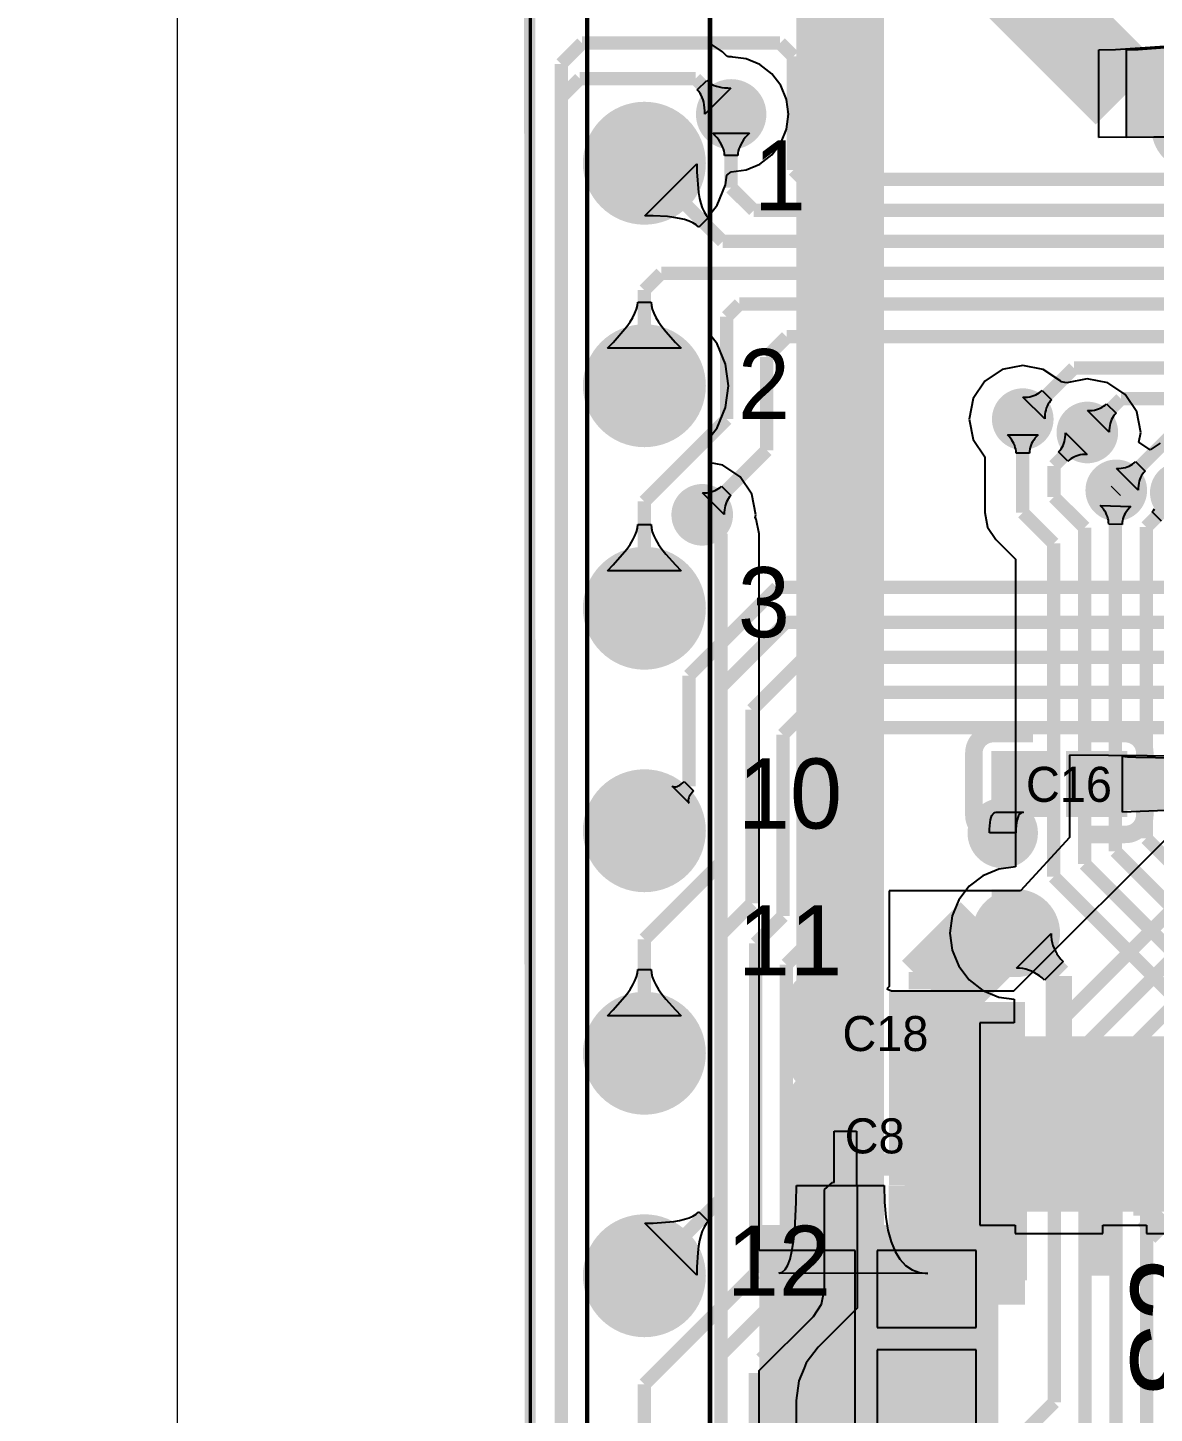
# Model space of a CAD drawing. Extents: x 72.1 to 112.7, y 45.7 to 113.8.
# Drawn here: x 74.26 to 87.11, y 83.9 to 99.72 of the extents above; entities that cross this region are included whole.
import ezdxf

# ---------------------------------------------------------------- set-up
doc = ezdxf.new("R2010")
doc.units = 0
doc.header["$MEASUREMENT"] = 0
doc.layers.get('0').update_dxf_attribs({"linetype": 'CONTINUOUS'})
doc.layers.get('Defpoints').update_dxf_attribs({"linetype": 'CONTINUOUS'})
for name, color, linetype in [('BOTTOMLAYER', 5, 'CONTINUOUS'), ('BOTTOMOVERLAY', 54, 'CONTINUOUS'), ('BOTTOMPASTE', 16, 'CONTINUOUS'), ('BOTTOMSOLDER', 6, 'CONTINUOUS'), ('KEEPOUTLAYER', 6, 'CONTINUOUS'), ('MECHANICAL15', 56, 'CONTINUOUS'), ('MULTILAYER', 9, 'CONTINUOUS'), ('TOPLAYER', 1, 'CONTINUOUS'), ('TOPOVERLAY', 2, 'CONTINUOUS'), ('TOPPASTE', 8, 'CONTINUOUS'), ('TOPSOLDER', 216, 'CONTINUOUS')]:
    doc.layers.add(name, color=color, linetype=linetype)
doc.dimstyles.get("Standard").update_dxf_attribs({"dimtxt": 1, "dimasz": 0.18, "dimexe": 0.18, "dimexo": 0.0625, "dimgap": 0.09, "dimtad": 0, "dimtih": 1, "dimtoh": 1, "dimzin": 0, "dimdsep": 46, "dimtxsty": 'Standard', "dimcen": 0.09, "dimclrd": 3, "dimclrt": 1, "dimadec": 0, "dimazin": 0, "dimtfac": 1, "dimtofl": 0, "dimtmove": 0, "dimatfit": 3, "dimfxl": 1, "dimtolj": 1, "dimtzin": 0, "dimlwd": 20, "dimlwe": 30, "dimarcsym": 0})

# ---------------------------------------------------------------- blocks, each defined once
blk = doc.blocks.new('*D4')
at = {"color": 0, "linetype": 'Continuous', "lineweight": 30, "transparency": 16777216}
for p, q in [((77.691, 109.115), (75.783, 109.115)), ((77.704, 48.333), (75.783, 48.333))]:
    blk.add_line(p, q, dxfattribs=at)
at = {"color": 3, "linetype": 'Continuous', "lineweight": 20, "transparency": 16777216}
for p, q in [((75.963, 108.935), (75.963, 79.314)), ((75.963, 48.513), (75.963, 78.134))]:
    blk.add_line(p, q, dxfattribs=at)
at = {"color": 3, "linetype": 'Continuous', "transparency": 16777216}
for points in [[(75.933, 108.935), (75.993, 108.935), (75.963, 109.115)], [(75.933, 48.513), (75.993, 48.513), (75.963, 48.333)]]:
    blk.add_solid(points, dxfattribs=at)
at = {"layer": 'Defpoints', "color": 0, "linetype": 'Continuous', "transparency": 16777216}
for p in [(75.963, 109.115), (77.754, 109.115), (77.767, 48.333)]:
    blk.add_point(p, dxfattribs=at)
at = {"color": 1, "linetype": 'Continuous', "transparency": 16777216, "insert": (75.963, 78.724), "char_height": 1, "attachment_point": 5}
blk.add_mtext('\\A1;60.78', dxfattribs=at)

msp = doc.modelspace()

# ---------------------------------------------------------------- linework, layer by layer
at = {"layer": 'BOTTOMLAYER'}
for p, q in [((79.998992, 101.611847), (79.998992, 72.2122)), ((82.030992, 72.3138), (82.030992, 101.6508)), ((82.030992, 99.54023), (82.030992, 99.95281)), ((82.044809, 99.537482), (82.030992, 99.54023)), ((82.185721, 99.443329), (82.044809, 99.537482)), ((82.240448, 99.388602), (82.185721, 99.443329)), ((82.24535, 99.387983), (82.240448, 99.388602)), ((82.260039, 99.386995), (82.24535, 99.387983)), ((82.287125, 99.386603), (82.260039, 99.386995)), ((82.305083, 99.382763), (82.287125, 99.386603)), ((82.454676, 99.363068), (82.305083, 99.382763)), ((82.612794, 99.297571), (82.454676, 99.363068)), ((82.748575, 99.193383), (82.612794, 99.297571)), ((82.852763, 99.057602), (82.748575, 99.193383)), ((81.898762, 99.00855), (82.006242, 99.11603)), ((82.281992, 99.029784), (81.985007, 98.7328)), ((82.006242, 99.11603), (82.02486, 99.099306)), ((82.02486, 99.099306), (82.045472, 99.084381)), ((82.045472, 99.084381), (82.068071, 99.071257)), ((82.068071, 99.071257), (82.09266, 99.059931)), ((82.09266, 99.059931), (82.119241, 99.050409)), ((82.119241, 99.050409), (82.147811, 99.042682)), ((82.147811, 99.042682), (82.17837, 99.036759)), ((82.17837, 99.036759), (82.21092, 99.032634)), ((82.21092, 99.032634), (82.245462, 99.03031)), ((82.245462, 99.03031), (82.281992, 99.029784)), ((82.918259, 98.899485), (82.852763, 99.057602)), ((81.915485, 98.989932), (81.898762, 99.00855)), ((81.93041, 98.969319), (81.915485, 98.989932)), ((81.943534, 98.946721), (81.93041, 98.969319)), ((81.95486, 98.922131), (81.943534, 98.946721)), ((81.964383, 98.89555), (81.95486, 98.922131)), ((81.972109, 98.86698), (81.964383, 98.89555)), ((81.978033, 98.836422), (81.972109, 98.86698)), ((82.940599, 98.7298), (82.918259, 98.899485)), ((81.982158, 98.803871), (81.978033, 98.836422)), ((81.984482, 98.76933), (81.982158, 98.803871)), ((81.985007, 98.7328), (81.984482, 98.76933)), ((82.918259, 98.560115), (82.940599, 98.7298)), ((82.852763, 98.401998), (82.918259, 98.560115)), ((82.748575, 98.266217), (82.852763, 98.401998)), ((82.612794, 98.162029), (82.748575, 98.266217)), ((82.235154, 98.035948), (82.284994, 98.074193)), ((82.284994, 98.074193), (82.454676, 98.096532)), ((82.454676, 98.096532), (82.612794, 98.162029)), ((82.124611, 97.692301), (82.220336, 97.923401)), ((82.220336, 97.923401), (82.235154, 98.035948)), ((82.030992, 97.570295), (82.124611, 97.692301)), ((82.030992, 96.232502), (82.030992, 97.570295)), ((82.124611, 96.110496), (82.030992, 96.232502)), ((82.220336, 95.879397), (82.124611, 96.110496)), ((82.252985, 95.631399), (82.220336, 95.879397)), ((85.612392, 95.861754), (85.378282, 95.815188)), ((85.846501, 95.815188), (85.612392, 95.861754)), ((85.378282, 95.815188), (85.179817, 95.682575)), ((86.044966, 95.682575), (85.846501, 95.815188)), ((86.348992, 95.709354), (86.114887, 95.662788)), ((86.583101, 95.662788), (86.348992, 95.709354)), ((82.220336, 95.383401), (82.252985, 95.631399)), ((85.179817, 95.682575), (85.047204, 95.484109)), ((86.049498, 95.675795), (86.044966, 95.682575)), ((86.114882, 95.662788), (86.049498, 95.675795)), ((86.114885, 95.662791), (86.114882, 95.662788)), ((86.114887, 95.662788), (86.114885, 95.662791)), ((86.781566, 95.530175), (86.583101, 95.662788)), ((82.124611, 95.152301), (82.220336, 95.383401)), ((85.047204, 95.484109), (85.000638, 95.25)), ((86.91418, 95.331709), (86.781566, 95.530175)), ((85.000638, 95.25), (85.047204, 95.015891)), ((86.960746, 95.0976), (86.91418, 95.331709)), ((82.030992, 95.030295), (82.124611, 95.152301)), ((85.456202, 95.0519), (85.437391, 95.071463)), ((85.437391, 95.071463), (85.787393, 95.071463)), ((85.787393, 95.071463), (85.768581, 95.0519)), ((86.09632, 95.042012), (86.098471, 95.067966)), ((86.098471, 95.067966), (86.099005, 95.095101)), ((86.099005, 95.095101), (86.346492, 94.847613)), ((86.938462, 94.985576), (86.960746, 95.0976)), ((82.030992, 94.754398), (82.030992, 95.030295)), ((85.047204, 95.015891), (85.178047, 94.820075)), ((85.473032, 95.032027), (85.456202, 95.0519)), ((85.487881, 95.011842), (85.473032, 95.032027)), ((85.500751, 94.991344), (85.487881, 95.011842)), ((85.51164, 94.970536), (85.500751, 94.991344)), ((85.52055, 94.949419), (85.51164, 94.970536)), ((85.527482, 94.927989), (85.52055, 94.949419)), ((85.53243, 94.906249), (85.527482, 94.927989)), ((85.535402, 94.884197), (85.53243, 94.906249)), ((85.692353, 94.906249), (85.689382, 94.884197)), ((85.697301, 94.927989), (85.692353, 94.906249)), ((85.704233, 94.949419), (85.697301, 94.927989)), ((85.713143, 94.970536), (85.704233, 94.949419)), ((85.724032, 94.991344), (85.713143, 94.970536)), ((85.736902, 95.011842), (85.724032, 94.991344)), ((85.751751, 95.032027), (85.736902, 95.011842)), ((85.768581, 95.0519), (85.751751, 95.032027)), ((86.035888, 94.893379), (86.049381, 94.911073)), ((86.049381, 94.911073), (86.061255, 94.929945)), ((86.061255, 94.929945), (86.071507, 94.949998)), ((86.071507, 94.949998), (86.08014, 94.971232)), ((86.08014, 94.971232), (86.087153, 94.993645)), ((86.087153, 94.993645), (86.092546, 95.017239)), ((86.092546, 95.017239), (86.09632, 95.042012)), ((87.066498, 94.900024), (86.938462, 94.985576)), ((87.181682, 94.976988), (87.066498, 94.900024)), ((82.188901, 94.722988), (82.030992, 94.754398)), ((85.178047, 94.820075), (85.178047, 94.1832)), ((85.53639, 94.861832), (85.535402, 94.884197)), ((85.688394, 94.861832), (85.53639, 94.861832)), ((85.689382, 94.884197), (85.688394, 94.861832)), ((86.020775, 94.876864), (86.035888, 94.893379)), ((86.128255, 94.769384), (86.020775, 94.876864)), ((86.144771, 94.784497), (86.128255, 94.769384)), ((86.162464, 94.797989), (86.144771, 94.784497)), ((86.181336, 94.809864), (86.162464, 94.797989)), ((86.20139, 94.820115), (86.181336, 94.809864)), ((86.222624, 94.828749), (86.20139, 94.820115)), ((86.245037, 94.835762), (86.222624, 94.828749)), ((86.268631, 94.841154), (86.245037, 94.835762)), ((86.293404, 94.844928), (86.268631, 94.841154)), ((86.319357, 94.84708), (86.293404, 94.844928)), ((86.346492, 94.847613), (86.319357, 94.84708)), ((82.387366, 94.590375), (82.188901, 94.722988)), ((82.51998, 94.391909), (82.387366, 94.590375)), ((82.566546, 94.1578), (82.51998, 94.391909)), ((82.560183, 94.125814), (82.566546, 94.1578)), ((82.572078, 94.108013), (82.560183, 94.125814)), ((85.178047, 94.1832), (85.21111, 94.016982)), ((86.515428, 94.245326), (86.497188, 94.265808)), ((86.497188, 94.265808), (86.846908, 94.251805)), ((86.53175, 94.224653), (86.515428, 94.245326)), ((86.546149, 94.203792), (86.53175, 94.224653)), ((86.558628, 94.18274), (86.546149, 94.203792)), ((86.569189, 94.161501), (86.558628, 94.18274)), ((86.577828, 94.140071), (86.569189, 94.161501)), ((86.584549, 94.118453), (86.577828, 94.140071)), ((86.589349, 94.096644), (86.584549, 94.118453)), ((86.761465, 94.133571), (86.754345, 94.112347)), ((86.770619, 94.154363), (86.761465, 94.133571)), ((86.781808, 94.174719), (86.770619, 94.154363)), ((86.795031, 94.194643), (86.781808, 94.174719)), ((86.810289, 94.21413), (86.795031, 94.194643)), ((86.827581, 94.233185), (86.810289, 94.21413)), ((86.846908, 94.251805), (86.827581, 94.233185)), ((87.087575, 94.191064), (87.102688, 94.207579)), ((87.195055, 94.083584), (87.087575, 94.191064)), ((87.102688, 94.207579), (87.116181, 94.225273)), ((82.605141, 93.941798), (82.572078, 94.108013)), ((85.21111, 94.016982), (85.305262, 93.876071)), ((86.59223, 94.074645), (86.589349, 94.096644)), ((86.593187, 94.052459), (86.59223, 94.074645)), ((86.745191, 94.04607), (86.593187, 94.052459)), ((86.746207, 94.068595), (86.745191, 94.04607)), ((86.749258, 94.090688), (86.746207, 94.068595)), ((86.754345, 94.112347), (86.749258, 94.090688)), ((82.605138, 93.941786), (82.605141, 93.941798)), ((82.605138, 85.758134), (82.605138, 93.941786)), ((85.305262, 93.876071), (85.530842, 93.650493)), ((85.530842, 93.650493), (85.530842, 90.138367)), ((85.157955, 90.037722), (85.001285, 89.917506)), ((85.340403, 90.113294), (85.157955, 90.037722)), ((85.530842, 90.138367), (85.340403, 90.113294)), ((85.001285, 89.917506), (84.88107, 89.760836)), ((84.88107, 89.760836), (84.805497, 89.578388)), ((84.805497, 89.578388), (84.779721, 89.3826)), ((84.779721, 89.3826), (84.805497, 89.186812)), ((85.540192, 88.982619), (85.936173, 89.378599)), ((85.936173, 89.378599), (85.937225, 89.342615)), ((85.937225, 89.342615), (85.941108, 89.307477)), ((85.941108, 89.307477), (85.947827, 89.273182)), ((85.947827, 89.273182), (85.957377, 89.239733)), ((85.957377, 89.239733), (85.969759, 89.207124)), ((84.805497, 89.186812), (84.88107, 89.004364)), ((86.074166, 89.056756), (85.862036, 88.844625)), ((85.969759, 89.207124), (85.984977, 89.175364)), ((85.984977, 89.175364), (86.003023, 89.144445)), ((86.003023, 89.144445), (86.023905, 89.114371)), ((86.023905, 89.114371), (86.047621, 89.085143)), ((86.047621, 89.085143), (86.074166, 89.056756)), ((84.88107, 89.004364), (85.001285, 88.847694)), ((85.576176, 88.981567), (85.540192, 88.982619)), ((85.611315, 88.977683), (85.576176, 88.981567)), ((85.64561, 88.970965), (85.611315, 88.977683)), ((85.679059, 88.961415), (85.64561, 88.970965)), ((85.711668, 88.949032), (85.679059, 88.961415)), ((85.743428, 88.933815), (85.711668, 88.949032)), ((85.774347, 88.915768), (85.743428, 88.933815)), ((85.804421, 88.894887), (85.774347, 88.915768)), ((85.833648, 88.871171), (85.804421, 88.894887)), ((85.001285, 88.847694), (85.157955, 88.727478)), ((85.862036, 88.844625), (85.833648, 88.871171)), ((85.157955, 88.727478), (85.340403, 88.651905)), ((85.340403, 88.651905), (85.515447, 88.62886)), ((85.515447, 88.62886), (85.515447, 88.357989)), ((85.515447, 88.357989), (85.121245, 88.357989)), ((85.121245, 88.357989), (85.121245, 86.049993)), ((83.027578, 86.311087), (83.029593, 86.501087)), ((83.029593, 86.501087), (84.029591, 86.501087)), ((84.029591, 86.501087), (84.034592, 86.310668)), ((83.011472, 85.991085), (83.027578, 86.311087)), ((84.034592, 86.310668), (84.049593, 86.140275)), ((84.049593, 86.140275), (84.074592, 85.989909)), ((85.121245, 86.049993), (85.525244, 86.049993)), ((85.525244, 86.049993), (85.525244, 85.953994)), ((86.525242, 85.953994), (86.525242, 86.049993)), ((86.525242, 86.049993), (87.025241, 86.049993)), ((87.025241, 86.049993), (87.025241, 85.953994)), ((82.99738, 85.861086), (83.011472, 85.991085)), ((84.074592, 85.989909), (84.109593, 85.859567)), ((85.525244, 85.953994), (86.525242, 85.953994)), ((87.025241, 85.953994), (89.729978, 85.953994)), ((83.698222, 85.758134), (82.605138, 85.758134)), ((82.957116, 85.661086), (82.979263, 85.751086)), ((82.979263, 85.751086), (82.99738, 85.861086)), ((83.698222, 84.754136), (83.698222, 85.758134)), ((85.07922, 85.758134), (83.952222, 85.758134)), ((83.952222, 85.758134), (83.952222, 84.881136)), ((84.109593, 85.859567), (84.154592, 85.749249)), ((84.154592, 85.749249), (84.209593, 85.658955)), ((85.07922, 84.881136), (85.07922, 85.758134)), ((82.900746, 85.541086), (82.930944, 85.591086)), ((82.930944, 85.591086), (82.957116, 85.661086)), ((84.209593, 85.658955), (84.274591, 85.588688)), ((84.274591, 85.588688), (84.349593, 85.538447)), ((82.828272, 85.501086), (82.866522, 85.511086)), ((84.529592, 85.498038), (82.828272, 85.501086)), ((82.866522, 85.511086), (82.900746, 85.541086)), ((84.349593, 85.538447), (84.434591, 85.508229)), ((84.434591, 85.508229), (84.529592, 85.498038)), ((83.952222, 84.881136), (85.07922, 84.881136)), ((83.698222, 83.750137), (83.698222, 84.754136)), ((85.07922, 84.627136), (83.952222, 84.627136)), ((83.952222, 84.627136), (83.952222, 83.750137)), ((85.07922, 83.750137), (85.07922, 84.627136))]:
    msp.add_line(p, q, dxfattribs=at)
for points, const_width in [([(83.529592, 85.049766), (83.529592, 100.6602)], 1.000001), ([(80.345669, 98.924077), (80.557792, 99.1362)], 0.152001), ([(80.557792, 99.1362), (81.878592, 99.1362)], 0.152001), ([(81.878592, 99.1362), (82.284992, 98.7298)], 0.152001), ([(80.345669, 53.348923), (80.345669, 98.924077)], 0.152001), ([(85.612392, 94.1832), (85.612392, 95.25)], 0.152001), ([(85.967992, 94.7166), (86.348992, 95.0976)], 0.152001), ([(85.967992, 94.361), (85.967992, 94.7166)], 0.152001), ([(85.967992, 94.361), (86.317188, 94.011803)], 0.152001), ([(86.669189, 94.427197), (86.679192, 94.4372)], 0.152001), ([(86.669189, 90.318074), (86.669189, 94.427197)], 0.152001), ([(87.02119, 94.017198), (87.415792, 94.4118)], 0.152001), ([(81.954792, 94.1578), (82.170793, 93.941798)], 0.152001), ([(85.612392, 94.1832), (85.965187, 93.830404)], 0.152001), ([(82.170793, 72.632987), (82.170793, 93.941798)], 0.152001), ([(86.317188, 90.172273), (86.317188, 94.011803)], 0.152001), ([(87.02119, 90.463875), (87.02119, 94.017198)], 0.152001), ([(85.965187, 90.026472), (85.965187, 93.830404)], 0.152001), ([(87.02119, 90.463875), (89.025237, 88.459828)], 0.152001), ([(86.669189, 90.318074), (88.525238, 88.462025)], 0.152001), ([(86.317188, 90.172273), (88.025239, 88.464222)], 0.152001), ([(85.965187, 90.026472), (87.52524, 88.466419)], 0.152001), ([(85.536192, 89.3826), (86.025243, 88.893548)], 0.299999), ([(86.025243, 87.203991), (86.025243, 88.893548)], 0.299999), ([(85.510792, 85.4202), (85.510792, 87.203991)], 0.299999), ([(86.525242, 85.471), (86.525242, 87.203991)], 0.299999), ([(87.025241, 86.15902), (87.025241, 87.203991)], 0.299999), ([(87.025241, 86.15902), (87.230267, 85.953994)], 0.299999), ([(87.230267, 85.953994), (89.820209, 85.953994)], 0.299999), ([(83.529592, 85.049766), (83.825222, 84.754136)], 1.000001)]:
    msp.add_lwpolyline(points, dxfattribs=dict(at, const_width=const_width))
for points, const_width in [([(82.134992, 98.7298, 1), (82.434991, 98.7298, 1)], 0.299999), ([(80.994791, 98.171399, 1), (81.59479, 98.171399, 1)], 0.599999), ([(80.994791, 95.631399, 1), (81.59479, 95.631399, 1)], 0.599999), ([(85.487393, 95.25, 1), (85.73739, 95.25, 1)], 0.249999), ([(86.223993, 95.0976, 1), (86.47399, 95.0976, 1)], 0.249999), ([(86.554193, 94.4372, 1), (86.80419, 94.4372, 1)], 0.249999), ([(81.829793, 94.1578, 1), (82.07979, 94.1578, 1)], 0.249999), ([(80.994791, 93.091399, 1), (81.59479, 93.091399, 1)], 0.599999), ([(80.994791, 90.551399, 1), (81.59479, 90.551399, 1)], 0.599999), ([(85.233792, 90.5256, 1), (85.533791, 90.5256, 1)], 0.299999), ([(85.336192, 89.3826, 1), (85.736191, 89.3826, 1)], 0.399999), ([(80.994791, 88.011399, 1), (81.59479, 88.011399, 1)], 0.599999), ([(83.430392, 87.6808, 1), (83.730391, 87.6808, 1)], 0.299999), ([(83.430392, 86.1314, 1), (83.730391, 86.1314, 1)], 0.299999), ([(80.994791, 85.471399, 1), (81.59479, 85.471399, 1)], 0.599999), ([(82.998592, 84.726208, 1), (83.298591, 84.726208, 1)], 0.299999)]:
    msp.add_lwpolyline(points, format="xyb", close=True, dxfattribs=dict(at, const_width=const_width))
for points in [[(84.266192, 85.1408), (85.637792, 85.1408), (84.266192, 88.5952), (85.637792, 88.5952)], [(85.375245, 86.303993), (85.675244, 86.303993), (85.375245, 88.103989), (85.675244, 88.103989)], [(85.875244, 86.303993), (86.175243, 86.303993), (85.875244, 88.103989), (86.175243, 88.103989)], [(86.375243, 86.303993), (86.675242, 86.303993), (86.375243, 88.103989), (86.675242, 88.103989)], [(86.875242, 86.303993), (87.175241, 86.303993), (86.875242, 88.103989), (87.175241, 88.103989)], [(82.605138, 83.0834), (85.332992, 83.0834), (82.605138, 86.049993), (85.332992, 86.049993)], [(82.825224, 85.504134), (82.825224, 84.004137), (84.82522, 85.504134), (84.82522, 84.004137)]]:
    msp.add_solid(points, dxfattribs=at)
at = {"layer": 'BOTTOMOVERLAY'}
for points, const_width in [([(85.155192, 87.375873, 1), (84.647192, 87.375873, 1)], 0.254), ([(84.583692, 87.375873, 1), (84.710692, 87.375873, 1)], 0.127), ([(85.091692, 87.375873, 1), (85.218692, 87.375873, 1)], 0.127)]:
    msp.add_lwpolyline(points, format="xyb", close=True, dxfattribs=dict(at, const_width=const_width))
at = {"layer": 'BOTTOMOVERLAY', "const_width": 0.254}
for points in [[(83.075262, 85.735185), (83.075262, 86.740949)], [(83.123192, 86.740949), (85.144092, 86.740949)]]:
    msp.add_lwpolyline(points, dxfattribs=at)
at = {"layer": 'BOTTOMPASTE'}
for points in [[(85.375245, 86.303993), (85.675244, 86.303993), (85.375245, 88.103989), (85.675244, 88.103989)], [(85.875244, 86.303993), (86.175243, 86.303993), (85.875244, 88.103989), (86.175243, 88.103989)], [(86.375243, 86.303993), (86.675242, 86.303993), (86.375243, 88.103989), (86.675242, 88.103989)], [(86.875242, 86.303993), (87.175241, 86.303993), (86.875242, 88.103989), (87.175241, 88.103989)], [(82.825224, 85.504134), (82.825224, 84.004137), (84.82522, 85.504134), (84.82522, 84.004137)]]:
    msp.add_solid(points, dxfattribs=at)
at = {"layer": 'BOTTOMSOLDER'}
for points, const_width in [([(82.084192, 98.7298, 1), (82.485791, 98.7298, 1)], 0.401599), ([(80.943991, 98.171399, 1), (81.64559, 98.171399, 1)], 0.701599), ([(80.943991, 95.631399, 1), (81.64559, 95.631399, 1)], 0.701599), ([(85.436593, 95.25, 1), (85.78819, 95.25, 1)], 0.351599), ([(86.173193, 95.0976, 1), (86.52479, 95.0976, 1)], 0.351599), ([(86.503393, 94.4372, 1), (86.85499, 94.4372, 1)], 0.351599), ([(87.239993, 94.4118, 1), (87.59159, 94.4118, 1)], 0.351599), ([(81.778993, 94.1578, 1), (82.13059, 94.1578, 1)], 0.351599), ([(80.943991, 93.091399, 1), (81.64559, 93.091399, 1)], 0.701599), ([(80.943991, 90.551399, 1), (81.64559, 90.551399, 1)], 0.701599), ([(85.182992, 90.5256, 1), (85.584591, 90.5256, 1)], 0.401599), ([(85.285392, 89.3826, 1), (85.786991, 89.3826, 1)], 0.501599), ([(80.943991, 88.011399, 1), (81.64559, 88.011399, 1)], 0.701599), ([(83.379592, 87.6808, 1), (83.781191, 87.6808, 1)], 0.401599), ([(83.379592, 86.1314, 1), (83.781191, 86.1314, 1)], 0.401599), ([(80.943991, 85.471399, 1), (81.64559, 85.471399, 1)], 0.701599), ([(82.947792, 84.726208, 1), (83.349391, 84.726208, 1)], 0.401599)]:
    msp.add_lwpolyline(points, format="xyb", close=True, dxfattribs=dict(at, const_width=const_width))
for points in [[(85.273645, 86.202393), (85.776844, 86.202393), (85.273645, 88.205589), (85.776844, 88.205589)], [(85.773644, 86.202393), (86.276843, 86.202393), (85.773644, 88.205589), (86.276843, 88.205589)], [(86.273643, 86.202393), (86.776842, 86.202393), (86.273643, 88.205589), (86.776842, 88.205589)], [(86.773642, 86.202393), (87.276841, 86.202393), (86.773642, 88.205589), (87.276841, 88.205589)], [(82.723624, 85.605734), (82.723624, 83.902537), (84.92682, 85.605734), (84.92682, 83.902537)]]:
    msp.add_solid(points, dxfattribs=at)
at = {"layer": 'KEEPOUTLAYER', "const_width": 0.127}
msp.add_lwpolyline([(79.982738, 108.3564), (80.006132, 50.037992)], dxfattribs=at)
at = {"layer": 'MECHANICAL15'}
for points, const_width in [([(85.67386, 87.316691, 1), (85.373632, 87.316691, 1)], 0.299999), ([(85.298633, 87.316691, 1), (85.44863, 87.316691, 1)], 0.15), ([(85.598861, 87.316691, 1), (85.748858, 87.316691, 1)], 0.15)]:
    msp.add_lwpolyline(points, format="xyb", close=True, dxfattribs=dict(at, const_width=const_width))
at = {"layer": 'MULTILAYER'}
for points, const_width in [([(82.134992, 98.7298, 1), (82.434991, 98.7298, 1)], 0.299999), ([(80.994791, 98.171399, 1), (81.59479, 98.171399, 1)], 0.599999), ([(80.994791, 95.631399, 1), (81.59479, 95.631399, 1)], 0.599999), ([(85.487393, 95.25, 1), (85.73739, 95.25, 1)], 0.249999), ([(86.223993, 95.0976, 1), (86.47399, 95.0976, 1)], 0.249999), ([(86.554193, 94.4372, 1), (86.80419, 94.4372, 1)], 0.249999), ([(81.829793, 94.1578, 1), (82.07979, 94.1578, 1)], 0.249999), ([(80.994791, 93.091399, 1), (81.59479, 93.091399, 1)], 0.599999), ([(80.994791, 90.551399, 1), (81.59479, 90.551399, 1)], 0.599999), ([(85.233792, 90.5256, 1), (85.533791, 90.5256, 1)], 0.299999), ([(85.336192, 89.3826, 1), (85.736191, 89.3826, 1)], 0.399999), ([(80.994791, 88.011399, 1), (81.59479, 88.011399, 1)], 0.599999), ([(83.430392, 87.6808, 1), (83.730391, 87.6808, 1)], 0.299999), ([(83.430392, 86.1314, 1), (83.730391, 86.1314, 1)], 0.299999), ([(80.994791, 85.471399, 1), (81.59479, 85.471399, 1)], 0.599999), ([(82.998592, 84.726208, 1), (83.298591, 84.726208, 1)], 0.299999)]:
    msp.add_lwpolyline(points, format="xyb", close=True, dxfattribs=dict(at, const_width=const_width))
at = {"layer": 'TOPLAYER'}
for p, q in [((79.985438, 101.6254), (79.985438, 72.276553)), ((82.030992, 72.573545), (82.030992, 101.6)), ((86.672247, 99.468691), (87.232249, 99.50924)), ((86.927675, 99.468691), (87.235772, 99.494033)), ((86.482248, 99.466999), (86.672247, 99.468691)), ((86.482248, 98.467001), (86.482248, 99.466999)), ((86.797591, 99.466999), (86.927675, 99.468691)), ((86.797591, 98.467001), (86.797591, 99.466999)), ((82.100453, 98.489356), (82.074992, 98.515559)), ((82.074992, 98.515559), (82.494991, 98.515559)), ((82.123232, 98.463288), (82.100453, 98.489356)), ((82.143331, 98.437355), (82.123232, 98.463288)), ((82.160753, 98.411556), (82.143331, 98.437355)), ((82.175492, 98.385892), (82.160753, 98.411556)), ((82.187552, 98.360362), (82.175492, 98.385892)), ((82.394491, 98.385892), (82.382431, 98.360362)), ((82.409231, 98.411556), (82.394491, 98.385892)), ((82.426653, 98.437355), (82.409231, 98.411556)), ((82.446752, 98.463288), (82.426653, 98.437355)), ((82.46953, 98.489356), (82.446752, 98.463288)), ((82.494991, 98.515559), (82.46953, 98.489356)), ((87.232249, 98.470763), (86.482248, 98.467001)), ((87.420628, 98.474375), (86.797591, 98.467001)), ((82.196932, 98.334967), (82.187552, 98.360362)), ((82.20363, 98.309707), (82.196932, 98.334967)), ((82.207651, 98.284579), (82.20363, 98.309707)), ((82.20899, 98.259588), (82.207651, 98.284579)), ((82.360994, 98.259588), (82.20899, 98.259588)), ((82.362332, 98.284579), (82.360994, 98.259588)), ((82.366353, 98.309707), (82.362332, 98.284579)), ((82.373051, 98.334967), (82.366353, 98.309707)), ((82.382431, 98.360362), (82.373051, 98.334967)), ((81.30079, 97.571428), (81.894761, 98.165399)), ((81.894761, 98.165399), (81.895185, 98.072542)), ((81.895185, 98.072542), (81.913115, 97.83569)), ((81.913115, 97.83569), (81.924647, 97.770648)), ((81.924647, 97.770648), (81.938952, 97.712558)), ((81.938952, 97.712558), (81.956034, 97.66142)), ((81.956034, 97.66142), (81.975891, 97.617239)), ((81.975891, 97.617239), (81.998525, 97.580011)), ((81.393647, 97.571004), (81.30079, 97.571428)), ((81.558503, 97.561827), (81.393647, 97.571004)), ((81.6305, 97.553074), (81.558503, 97.561827)), ((81.695541, 97.541542), (81.6305, 97.553074)), ((81.753631, 97.527237), (81.695541, 97.541542)), ((81.804769, 97.510155), (81.753631, 97.527237)), ((81.84895, 97.490298), (81.804769, 97.510155)), ((81.886179, 97.467664), (81.84895, 97.490298)), ((81.916455, 97.442254), (81.886179, 97.467664)), ((82.023936, 97.549734), (81.916455, 97.442254)), ((81.998525, 97.580011), (82.023936, 97.549734)), ((81.187831, 96.459576), (81.205029, 96.504862)), ((81.205029, 96.504862), (81.215349, 96.547191)), ((81.215349, 96.547191), (81.218791, 96.586566)), ((81.218791, 96.586566), (81.37079, 96.586566)), ((81.37079, 96.586566), (81.374231, 96.547191)), ((81.374231, 96.547191), (81.384551, 96.504862)), ((81.384551, 96.504862), (81.40175, 96.459576)), ((81.094951, 96.306002), (81.132789, 96.360148)), ((81.132789, 96.360148), (81.163749, 96.411339)), ((81.163749, 96.411339), (81.187831, 96.459576)), ((81.40175, 96.459576), (81.425832, 96.411339)), ((81.425832, 96.411339), (81.456792, 96.360148)), ((81.456792, 96.360148), (81.49463, 96.306002)), ((80.940151, 96.125845), (81.094951, 96.306002)), ((81.49463, 96.306002), (81.539352, 96.248903)), ((81.539352, 96.248903), (81.64943, 96.125845)), ((80.874791, 96.059884), (80.940151, 96.125845)), ((81.71479, 96.059884), (80.874791, 96.059884)), ((81.64943, 96.125845), (81.71479, 96.059884)), ((85.759994, 95.527485), (85.780047, 95.537736)), ((85.780047, 95.537736), (85.798919, 95.549611)), ((85.798919, 95.549611), (85.816613, 95.563103)), ((85.816613, 95.563103), (85.833128, 95.578216)), ((85.833128, 95.578216), (85.940608, 95.470736)), ((85.614891, 95.499987), (85.642026, 95.50052)), ((85.862378, 95.252499), (85.614891, 95.499987)), ((85.642026, 95.50052), (85.66798, 95.502672)), ((85.66798, 95.502672), (85.692752, 95.506446)), ((85.692752, 95.506446), (85.716346, 95.511838)), ((85.716346, 95.511838), (85.738759, 95.518851)), ((85.738759, 95.518851), (85.759994, 95.527485)), ((85.889876, 95.397602), (85.881243, 95.376368)), ((85.900128, 95.417655), (85.889876, 95.397602)), ((85.912002, 95.436527), (85.900128, 95.417655)), ((85.925495, 95.454221), (85.912002, 95.436527)), ((85.940608, 95.470736), (85.925495, 95.454221)), ((86.496594, 95.375085), (86.516647, 95.385336)), ((86.516647, 95.385336), (86.535519, 95.397211)), ((86.535519, 95.397211), (86.553213, 95.410703)), ((86.553213, 95.410703), (86.569728, 95.425816)), ((86.569728, 95.425816), (86.677208, 95.318336)), ((85.862912, 95.279634), (85.862378, 95.252499)), ((85.865063, 95.305588), (85.862912, 95.279634)), ((85.868838, 95.330361), (85.865063, 95.305588)), ((85.87423, 95.353955), (85.868838, 95.330361)), ((85.881243, 95.376368), (85.87423, 95.353955)), ((86.351491, 95.347587), (86.378626, 95.34812)), ((86.598978, 95.100099), (86.351491, 95.347587)), ((86.378626, 95.34812), (86.40458, 95.350272)), ((86.40458, 95.350272), (86.429352, 95.354046)), ((86.429352, 95.354046), (86.452946, 95.359438)), ((86.452946, 95.359438), (86.475359, 95.366451)), ((86.475359, 95.366451), (86.496594, 95.375085)), ((86.617843, 95.223968), (86.61083, 95.201555)), ((86.626476, 95.245202), (86.617843, 95.223968)), ((86.636728, 95.265255), (86.626476, 95.245202)), ((86.648602, 95.284127), (86.636728, 95.265255)), ((86.662095, 95.301821), (86.648602, 95.284127)), ((86.677208, 95.318336), (86.662095, 95.301821)), ((86.599512, 95.127234), (86.598978, 95.100099)), ((86.601663, 95.153188), (86.599512, 95.127234)), ((86.605438, 95.177961), (86.601663, 95.153188)), ((86.61083, 95.201555), (86.605438, 95.177961)), ((86.865719, 94.736811), (86.883413, 94.750303)), ((86.883413, 94.750303), (86.899928, 94.765416)), ((86.899928, 94.765416), (87.007408, 94.657936)), ((86.681691, 94.687187), (86.708826, 94.68772)), ((86.929178, 94.439699), (86.681691, 94.687187)), ((86.708826, 94.68772), (86.73478, 94.689872)), ((86.73478, 94.689872), (86.759552, 94.693646)), ((86.759552, 94.693646), (86.783146, 94.699038)), ((86.783146, 94.699038), (86.805559, 94.706051)), ((86.805559, 94.706051), (86.826794, 94.714685)), ((86.826794, 94.714685), (86.846847, 94.724936)), ((86.846847, 94.724936), (86.865719, 94.736811)), ((86.966928, 94.604855), (86.956676, 94.584802)), ((86.978802, 94.623727), (86.966928, 94.604855)), ((86.992295, 94.641421), (86.978802, 94.623727)), ((87.007408, 94.657936), (86.992295, 94.641421)), ((82.081159, 94.426651), (82.102394, 94.435285)), ((82.102394, 94.435285), (82.122447, 94.445536)), ((82.122447, 94.445536), (82.141319, 94.457411)), ((82.141319, 94.457411), (82.159013, 94.470903)), ((82.159013, 94.470903), (82.175528, 94.486016)), ((82.175528, 94.486016), (82.283008, 94.378536)), ((86.929712, 94.466834), (86.929178, 94.439699)), ((86.931863, 94.492788), (86.929712, 94.466834)), ((86.935638, 94.517561), (86.931863, 94.492788)), ((86.94103, 94.541155), (86.935638, 94.517561)), ((86.948043, 94.563568), (86.94103, 94.541155)), ((86.956676, 94.584802), (86.948043, 94.563568)), ((81.957291, 94.407787), (81.984426, 94.40832)), ((82.204778, 94.160299), (81.957291, 94.407787)), ((81.984426, 94.40832), (82.01038, 94.410472)), ((82.01038, 94.410472), (82.035152, 94.414246)), ((82.035152, 94.414246), (82.058746, 94.419638)), ((82.058746, 94.419638), (82.081159, 94.426651)), ((82.223643, 94.284168), (82.21663, 94.261755)), ((82.232276, 94.305402), (82.223643, 94.284168)), ((82.242528, 94.325455), (82.232276, 94.305402)), ((82.254402, 94.344327), (82.242528, 94.325455)), ((82.267895, 94.362021), (82.254402, 94.344327)), ((82.283008, 94.378536), (82.267895, 94.362021)), ((82.205312, 94.187434), (82.204778, 94.160299)), ((82.207463, 94.213388), (82.205312, 94.187434)), ((82.211238, 94.238161), (82.207463, 94.213388)), ((82.21663, 94.261755), (82.211238, 94.238161)), ((81.187831, 93.919576), (81.205029, 93.964862)), ((81.205029, 93.964862), (81.215349, 94.007191)), ((81.215349, 94.007191), (81.218791, 94.046566)), ((81.218791, 94.046566), (81.37079, 94.046566)), ((81.37079, 94.046566), (81.374231, 94.007191)), ((81.374231, 94.007191), (81.384551, 93.964862)), ((81.384551, 93.964862), (81.40175, 93.919576)), ((81.094951, 93.766002), (81.132789, 93.820148)), ((81.132789, 93.820148), (81.163749, 93.871339)), ((81.163749, 93.871339), (81.187831, 93.919576)), ((81.40175, 93.919576), (81.425832, 93.871339)), ((81.425832, 93.871339), (81.456792, 93.820148)), ((81.456792, 93.820148), (81.49463, 93.766002)), ((80.940151, 93.585845), (81.094951, 93.766002)), ((81.49463, 93.766002), (81.539352, 93.708903)), ((81.539352, 93.708903), (81.64943, 93.585845)), ((80.874791, 93.519884), (80.940151, 93.585845)), ((81.71479, 93.519884), (80.874791, 93.519884)), ((81.64943, 93.585845), (81.71479, 93.519884)), ((88.108409, 91.399434), (86.145792, 91.4146)), ((86.145792, 91.4146), (86.145792, 90.4748)), ((86.751752, 90.76245), (86.751752, 91.406355)), ((86.751752, 91.406355), (86.757751, 91.402184)), ((86.757751, 91.402184), (86.775752, 91.398453)), ((86.775752, 91.398453), (86.805752, 91.395159)), ((86.805752, 91.395159), (86.901752, 91.389891)), ((86.901752, 91.389891), (87.351751, 91.384402)), ((81.732079, 91.097039), (81.74865, 91.112741)), ((81.74865, 91.112741), (81.856133, 91.005259)), ((81.80499, 90.867146), (81.610538, 91.061598)), ((81.610538, 91.061598), (81.621589, 91.056125)), ((81.621589, 91.056125), (81.633253, 91.053006)), ((81.633253, 91.053006), (81.645531, 91.052239)), ((81.645531, 91.052239), (81.658422, 91.053823)), ((81.658422, 91.053823), (81.671927, 91.05776)), ((81.671927, 91.05776), (81.686047, 91.06405)), ((81.686047, 91.06405), (81.700776, 91.072693)), ((81.700776, 91.072693), (81.716121, 91.083691)), ((81.716121, 91.083691), (81.732079, 91.097039)), ((81.816085, 90.957385), (81.807441, 90.942655)), ((81.827083, 90.972729), (81.816085, 90.957385)), ((81.840431, 90.988688), (81.827083, 90.972729)), ((81.856133, 91.005259), (81.840431, 90.988688)), ((81.797215, 90.91503), (81.79563, 90.90214)), ((81.79563, 90.90214), (81.796397, 90.889861)), ((81.796397, 90.889861), (81.799516, 90.878198)), ((81.801152, 90.928535), (81.797215, 90.91503)), ((81.799516, 90.878198), (81.80499, 90.867146)), ((81.807441, 90.942655), (81.801152, 90.928535)), ((85.234534, 90.570601), (85.240457, 90.646392)), ((85.240457, 90.646392), (85.245641, 90.677185)), ((85.245641, 90.677185), (85.252306, 90.703237)), ((85.252306, 90.703237), (85.260452, 90.724553)), ((85.260452, 90.724553), (85.270078, 90.741134)), ((85.270078, 90.741134), (85.281188, 90.752976)), ((85.281188, 90.752976), (85.293777, 90.760083)), ((85.293777, 90.760083), (85.307848, 90.76245)), ((85.307848, 90.76245), (85.620642, 90.76245)), ((85.510792, 88.7222), (87.542792, 90.7542)), ((85.541607, 90.646392), (85.537266, 90.610865)), ((85.547688, 90.677185), (85.541607, 90.646392)), ((85.555503, 90.703237), (85.547688, 90.677185)), ((85.565056, 90.724553), (85.555503, 90.703237)), ((85.576349, 90.741134), (85.565056, 90.724553)), ((85.589377, 90.752976), (85.576349, 90.741134)), ((85.604139, 90.760083), (85.589377, 90.752976)), ((85.620642, 90.76245), (85.604139, 90.760083)), ((87.351751, 90.784403), (86.751752, 90.76245)), ((85.233792, 90.5256), (85.234534, 90.570601)), ((85.533791, 90.5256), (85.233792, 90.5256)), ((85.53466, 90.570601), (85.533791, 90.5256)), ((85.537266, 90.610865), (85.53466, 90.570601)), ((86.145792, 90.4748), (85.586992, 89.8652)), ((85.586992, 89.8652), (84.088392, 89.8652)), ((84.088392, 89.8652), (84.088392, 88.773)), ((81.205029, 88.884862), (81.215349, 88.927191)), ((81.215349, 88.927191), (81.218791, 88.966566)), ((81.218791, 88.966566), (81.37079, 88.966566)), ((81.37079, 88.966566), (81.374231, 88.927191)), ((81.374231, 88.927191), (81.384551, 88.884862)), ((81.094951, 88.686002), (81.132789, 88.740148)), ((81.132789, 88.740148), (81.163749, 88.791339)), ((81.163749, 88.791339), (81.187831, 88.839576)), ((81.187831, 88.839576), (81.205029, 88.884862)), ((81.384551, 88.884862), (81.40175, 88.839576)), ((81.40175, 88.839576), (81.425832, 88.791339)), ((81.425832, 88.791339), (81.456792, 88.740148)), ((81.456792, 88.740148), (81.49463, 88.686002)), ((84.088392, 88.773), (84.062992, 88.7476)), ((84.062992, 88.7476), (84.113792, 88.7222)), ((80.940151, 88.505845), (81.094951, 88.686002)), ((81.49463, 88.686002), (81.539352, 88.628903)), ((81.539352, 88.628903), (81.64943, 88.505845)), ((84.113792, 88.7222), (85.510792, 88.7222)), ((80.874791, 88.439884), (80.940151, 88.505845)), ((81.71479, 88.439884), (80.874791, 88.439884)), ((81.64943, 88.505845), (81.71479, 88.439884)), ((83.460191, 86.536411), (83.460191, 87.121997)), ((83.460191, 87.121997), (83.714191, 87.121997)), ((83.714191, 87.121997), (83.714191, 86.502969)), ((83.350738, 86.454511), (83.446224, 86.53825)), ((83.446224, 86.53825), (83.460191, 86.536411)), ((83.350738, 85.315001), (83.350738, 86.454511)), ((83.714191, 86.502969), (83.724432, 86.50162)), ((83.724432, 86.50162), (83.724432, 85.100295)), ((81.30079, 86.07137), (81.393647, 86.071794)), ((81.894761, 85.477398), (81.30079, 86.07137)), ((81.393647, 86.071794), (81.6305, 86.089724)), ((81.6305, 86.089724), (81.695541, 86.101255)), ((81.695541, 86.101255), (81.753631, 86.115561)), ((81.753631, 86.115561), (81.804769, 86.132642)), ((81.804769, 86.132642), (81.84895, 86.1525)), ((81.84895, 86.1525), (81.886179, 86.175134)), ((81.886179, 86.175134), (81.916455, 86.200544)), ((81.916455, 86.200544), (82.023936, 86.093064)), ((81.998525, 86.062787), (81.975891, 86.025558)), ((82.023936, 86.093064), (81.998525, 86.062787)), ((81.938952, 85.93024), (81.924647, 85.87215)), ((81.956034, 85.981377), (81.938952, 85.93024)), ((81.975891, 86.025558), (81.956034, 85.981377)), ((81.904362, 85.735112), (81.895185, 85.570256)), ((81.913115, 85.807108), (81.904362, 85.735112)), ((81.924647, 85.87215), (81.913115, 85.807108)), ((81.895185, 85.570256), (81.894761, 85.477398)), ((83.317674, 85.148783), (83.350738, 85.315001)), ((83.223522, 85.007872), (83.317674, 85.148783)), ((83.724432, 85.100295), (83.278965, 84.654827)), ((82.605138, 84.389488), (83.223514, 85.007867)), ((83.223514, 85.007867), (83.223522, 85.007872)), ((83.278965, 84.654827), (83.142719, 84.477268)), ((83.142719, 84.477268), (83.117634, 84.416704)), ((82.605138, 76.532745), (82.605138, 84.389488)), ((83.117634, 84.416704), (83.05707, 84.270494)), ((83.05707, 84.270494), (83.027858, 84.0486)), ((83.027858, 84.0486), (83.027858, 81.1276))]:
    msp.add_line(p, q, dxfattribs=at)
for points, const_width in [([(85.053193, 100.711399), (86.797591, 98.967)], 1.000001), ([(80.345669, 99.305077), (80.583194, 99.542603)], 0.152001), ([(80.583194, 99.542603), (82.843789, 99.542603)], 0.152001), ([(82.843789, 99.542603), (82.996192, 99.3902)], 0.152001), ([(80.345669, 50.275523), (80.345669, 99.305077)], 0.152001), ([(82.996192, 98.0948), (82.996192, 99.3902)], 0.152001), ([(86.797591, 98.967), (93.2942, 98.967)], 1.000001), ([(82.284992, 97.8916), (82.284992, 98.7298)], 0.152001), ([(81.29479, 98.171399), (82.187788, 97.278401)], 0.152001), ([(82.996192, 98.0948), (83.10499, 97.986002)], 0.152001), ([(82.284992, 97.8916), (82.542591, 97.634001)], 0.152001), ([(83.10499, 97.986002), (92.301474, 97.986002)], 0.152001), ([(82.542591, 97.634001), (92.128754, 97.634001)], 0.152001), ([(82.187788, 97.278401), (91.986552, 97.278401)], 0.152001), ([(81.29479, 96.723599), (81.486794, 96.915602)], 0.152001), ([(81.486794, 96.915602), (91.851549, 96.915602)], 0.152001), ([(81.29479, 95.631399), (81.29479, 96.723599)], 0.152001), ([(82.234192, 96.4184), (82.379393, 96.563602)], 0.152001), ([(82.234192, 95.25), (82.234192, 96.4184)], 0.152001), ([(82.379393, 96.563602), (91.705748, 96.563602)], 0.152001), ([(82.691392, 95.9612), (82.919992, 96.1898)], 0.152001), ([(82.919992, 96.1898), (91.581747, 96.1898)], 0.152001), ([(82.691392, 94.8944), (82.691392, 95.9612)], 0.152001), ([(85.612392, 95.25), (86.196592, 95.8342)], 0.152001), ([(86.196592, 95.8342), (91.439545, 95.8342)], 0.152001), ([(86.348992, 95.0976), (86.733591, 95.482199)], 0.152001), ([(86.733591, 95.482199), (91.293744, 95.482199)], 0.152001), ([(81.29479, 94.310599), (82.234192, 95.25)], 0.152001), ([(86.679192, 94.4372), (87.37219, 95.130198)], 0.152001), ([(81.954792, 94.1578), (82.691392, 94.8944)], 0.152001), ([(81.29479, 93.091399), (81.29479, 94.310599)], 0.152001), ([(81.802392, 92.321944), (82.809166, 93.328719)], 0.152001), ([(82.809166, 93.328719), (89.962965, 93.328719)], 0.152001), ([(82.170793, 92.192544), (82.909771, 92.931521)], 0.152001), ([(82.909771, 92.931521), (89.960163, 92.931521)], 0.152001), ([(82.522794, 91.931802), (83.122513, 92.531522)], 0.152001), ([(83.122513, 92.531522), (89.960163, 92.531522)], 0.152001), ([(81.802392, 91.059), (81.802392, 92.321944)], 0.152001), ([(82.170793, 90.188547), (82.170793, 92.192544)], 0.152001), ([(82.874795, 91.648803), (83.357514, 92.131523)], 0.152001), ([(83.357514, 92.131523), (89.960163, 92.131523)], 0.152001), ([(82.522794, 89.722002), (82.522794, 91.931802)], 0.152001), ([(83.275592, 91.5162), (83.488113, 91.728722)], 0.152001), ([(83.488113, 91.728722), (89.962965, 91.728722)], 0.152001), ([(82.874795, 89.576201), (82.874795, 91.648803)], 0.152001), ([(83.275592, 89.3826), (83.275592, 91.5162)], 0.152001), ([(86.4548, 91.084403), (87.9348, 91.084403)], 0.599999), ([(81.29479, 90.551399), (81.802392, 91.059)], 0.152001), ([(85.383792, 90.863395), (85.6048, 91.084403)], 0.299999), ([(85.6048, 91.084403), (85.612392, 91.07681)], 0.299999), ([(85.383792, 90.5256), (85.383792, 90.863395)], 0.299999), ([(85.971591, 88.306603), (88.593712, 90.928723)], 0.152001), ([(86.323592, 88.101592), (88.750724, 90.528724)], 0.152001), ([(81.29479, 89.312544), (82.170793, 90.188547)], 0.152001), ([(86.675598, 87.905806), (88.898517, 90.128725)], 0.152001), ([(84.587192, 88.713), (85.256792, 89.3826)], 1.000001), ([(85.256792, 89.3826), (85.536192, 89.3826)], 1.000001), ([(82.170793, 89.370002), (82.522794, 89.722002)], 0.152001), ([(87.027598, 87.699007), (89.057317, 89.728726)], 0.152001), ([(82.564392, 89.265798), (82.874795, 89.576201)], 0.152001), ([(81.29479, 88.011399), (81.29479, 89.312544)], 0.152001), ([(82.170793, 86.347402), (82.170793, 89.370002)], 0.152001), ([(82.916392, 89.023401), (83.275592, 89.3826)], 0.152001), ([(82.564392, 85.502145), (82.564392, 89.265798)], 0.152001), ([(84.587192, 86.507048), (84.587192, 88.713)], 1.000001), ([(82.916392, 85.315001), (82.916392, 89.023401)], 0.152001), ([(83.580392, 87.6808), (83.580392, 88.264997)], 0.599999), ([(85.971591, 84.026799), (85.971591, 88.306603)], 0.152001), ([(86.323592, 83.7438), (86.323592, 88.101592)], 0.152001), ([(83.580392, 85.158008), (83.580392, 87.6808)], 0.599999), ([(86.675598, 83.333806), (86.675598, 87.905806)], 0.152001), ([(87.027598, 82.822207), (87.027598, 87.699007)], 0.152001), ([(84.581766, 84.745175), (84.581766, 86.501623)], 1.000001), ([(81.29479, 85.471399), (82.170793, 86.347402)], 0.152001), ([(81.29479, 84.232544), (82.564392, 85.502145)], 0.152001), ([(82.783594, 84.36121), (83.580392, 85.158008)], 0.599999), ([(82.170793, 84.569402), (82.916392, 85.315001)], 0.152001), ([(83.885192, 84.0486), (84.581766, 84.745175)], 1.000001), ([(82.170793, 76.263398), (82.170793, 84.569402)], 0.152001), ([(82.783594, 80.813402), (82.783594, 84.36121)], 0.599999), ([(83.885192, 81.1276), (83.885192, 84.0486)], 1.000001), ([(81.29479, 82.931399), (81.29479, 84.232544)], 0.152001), ([(85.028192, 83.0834), (85.971591, 84.026799)], 0.152001)]:
    msp.add_lwpolyline(points, dxfattribs=dict(at, const_width=const_width))
for points, const_width in [([(82.134992, 98.7298, 1), (82.434991, 98.7298, 1)], 0.299999), ([(80.994791, 98.171399, 1), (81.59479, 98.171399, 1)], 0.599999), ([(80.994791, 95.631399, 1), (81.59479, 95.631399, 1)], 0.599999), ([(85.487393, 95.25, 1), (85.73739, 95.25, 1)], 0.249999), ([(86.223993, 95.0976, 1), (86.47399, 95.0976, 1)], 0.249999), ([(86.554193, 94.4372, 1), (86.80419, 94.4372, 1)], 0.249999), ([(81.829793, 94.1578, 1), (82.07979, 94.1578, 1)], 0.249999), ([(80.994791, 93.091399, 1), (81.59479, 93.091399, 1)], 0.599999), ([(80.994791, 90.551399, 1), (81.59479, 90.551399, 1)], 0.599999), ([(85.233792, 90.5256, 1), (85.533791, 90.5256, 1)], 0.299999), ([(85.336192, 89.3826, 1), (85.736191, 89.3826, 1)], 0.399999), ([(80.994791, 88.011399, 1), (81.59479, 88.011399, 1)], 0.599999), ([(83.430392, 87.6808, 1), (83.730391, 87.6808, 1)], 0.299999), ([(83.430392, 86.1314, 1), (83.730391, 86.1314, 1)], 0.299999), ([(80.994791, 85.471399, 1), (81.59479, 85.471399, 1)], 0.599999), ([(82.998592, 84.726208, 1), (83.298591, 84.726208, 1)], 0.299999)]:
    msp.add_lwpolyline(points, format="xyb", close=True, dxfattribs=dict(at, const_width=const_width))
for points in [[(85.3048, 90.759402), (85.904799, 90.759402), (85.3048, 91.409403), (85.904799, 91.409403)], [(86.154801, 90.759402), (86.7548, 90.759402), (86.154801, 91.409403), (86.7548, 91.409403)], [(83.887191, 88.589998), (83.287192, 88.589998), (83.887191, 87.939997), (83.287192, 87.939997)], [(84.737191, 88.589998), (84.137193, 88.589998), (84.737191, 87.939997), (84.137193, 87.939997)], [(83.887191, 87.446998), (83.287192, 87.446998), (83.887191, 86.796997), (83.287192, 86.796997)], [(84.737191, 87.446998), (84.137193, 87.446998), (84.737191, 86.796997), (84.137193, 86.796997)]]:
    msp.add_solid(points, dxfattribs=at)
at = {"layer": 'TOPOVERLAY'}
for points, const_width in [([(80.643387, 72.214001), (80.643387, 101.613998)], 0.05), ([(82.043389, 72.314001), (82.043389, 101.613998)], 0.05), ([(87.179196, 98.578998), (87.179196, 99.498998)], 0.2), ([(85.279799, 91.6594), (85.729801, 91.6594)], 0.2), ([(86.329797, 91.659398), (86.779798, 91.659398)], 0.2), ([(85.054803, 90.729405), (85.054803, 91.439401)], 0.2), ([(87.004797, 90.729399), (87.004797, 91.439395)], 0.2), ([(85.279801, 90.509402), (85.729803, 90.509402)], 0.2), ([(86.329799, 90.5094), (86.779801, 90.5094)], 0.2), ([(83.262191, 88.84), (83.712192, 88.84)], 0.2), ([(84.312188, 88.839998), (84.76219, 88.839998)], 0.2), ([(83.037195, 87.910002), (83.037195, 88.620001)], 0.2), ([(84.987188, 87.909999), (84.987188, 88.619998)], 0.2), ([(83.262191, 87.697), (83.712192, 87.697)], 0.2), ([(83.262193, 87.690002), (83.712195, 87.690002)], 0.2), ([(84.312188, 87.696998), (84.76219, 87.696998)], 0.2), ([(84.312191, 87.69), (84.762193, 87.69)], 0.2), ([(83.037195, 86.767002), (83.037195, 87.477001)], 0.2), ([(84.987188, 86.766999), (84.987188, 87.476998)], 0.2), ([(83.262193, 86.547002), (83.712195, 86.547002)], 0.2), ([(84.312191, 86.547), (84.762193, 86.547)], 0.2)]:
    msp.add_lwpolyline(points, dxfattribs=dict(at, const_width=const_width))
at = {"layer": 'TOPOVERLAY', "const_width": 0.2}
for points in [[(87.579195, 98.178998, -0.414214), (87.179196, 98.578998)], [(85.054798, 91.439401, -0.414214), (85.274798, 91.6594)], [(86.784797, 91.659398, -0.414214), (87.004797, 91.439398)], [(85.274798, 90.509405, -0.414214), (85.054798, 90.729405)], [(87.004797, 90.729397, -0.414214), (86.784797, 90.509397)], [(83.037195, 88.620001, -0.414214), (83.257194, 88.84)], [(84.767194, 88.839998, -0.414214), (84.987193, 88.619998)], [(83.257194, 87.690002, -0.414214), (83.037195, 87.910002)], [(84.987193, 87.909999, -0.414214), (84.767194, 87.69)], [(83.037195, 87.477001, -0.414214), (83.257194, 87.697)], [(84.767194, 87.696998, -0.414214), (84.987193, 87.476998)], [(83.257194, 86.547002, -0.414214), (83.037195, 86.767002)], [(84.987193, 86.766999, -0.414214), (84.767194, 86.547)]]:
    msp.add_lwpolyline(points, format="xyb", dxfattribs=at)
at = {"layer": 'TOPOVERLAY', "const_width": 0.1}
for points in [[(87.129196, 98.578998, 1), (87.229196, 98.578998, 1)], [(85.224798, 91.6594, 1), (85.324798, 91.6594, 1)], [(86.734797, 91.659398, 1), (86.834797, 91.659398, 1)], [(85.004798, 91.439401, 1), (85.104798, 91.439401, 1)], [(86.954797, 91.439398, 1), (87.054797, 91.439398, 1)], [(85.004798, 90.729405, 1), (85.104798, 90.729405, 1)], [(86.954797, 90.729397, 1), (87.054797, 90.729397, 1)], [(85.224798, 90.509405, 1), (85.324798, 90.509405, 1)], [(86.734797, 90.509397, 1), (86.834797, 90.509397, 1)], [(83.207195, 88.84, 1), (83.307194, 88.84, 1)], [(84.717194, 88.839998, 1), (84.817194, 88.839998, 1)], [(82.987195, 88.620001, 1), (83.087195, 88.620001, 1)], [(84.937194, 88.619998, 1), (85.037193, 88.619998, 1)], [(82.987195, 87.910002, 1), (83.087195, 87.910002, 1)], [(84.937194, 87.909999, 1), (85.037193, 87.909999, 1)], [(83.207195, 87.697, 1), (83.307194, 87.697, 1)], [(83.207195, 87.690002, 1), (83.307194, 87.690002, 1)], [(84.717194, 87.696998, 1), (84.817194, 87.696998, 1)], [(84.717194, 87.69, 1), (84.817194, 87.69, 1)], [(82.987195, 87.477001, 1), (83.087195, 87.477001, 1)], [(84.937194, 87.476998, 1), (85.037193, 87.476998, 1)], [(82.987195, 86.767002, 1), (83.087195, 86.767002, 1)], [(84.937194, 86.766999, 1), (85.037193, 86.766999, 1)], [(83.207195, 86.547002, 1), (83.307194, 86.547002, 1)], [(84.717194, 86.547, 1), (84.817194, 86.547, 1)]]:
    msp.add_lwpolyline(points, format="xyb", close=True, dxfattribs=at)
at = {"layer": 'TOPPASTE'}
for points in [[(85.3048, 90.759402), (85.904799, 90.759402), (85.3048, 91.409403), (85.904799, 91.409403)], [(86.154801, 90.759402), (86.7548, 90.759402), (86.154801, 91.409403), (86.7548, 91.409403)], [(83.887191, 88.589998), (83.287192, 88.589998), (83.887191, 87.939997), (83.287192, 87.939997)], [(84.737191, 88.589998), (84.137193, 88.589998), (84.737191, 87.939997), (84.137193, 87.939997)], [(83.887191, 87.446998), (83.287192, 87.446998), (83.887191, 86.796997), (83.287192, 86.796997)], [(84.737191, 87.446998), (84.137193, 87.446998), (84.737191, 86.796997), (84.137193, 86.796997)]]:
    msp.add_solid(points, dxfattribs=at)
at = {"layer": 'TOPSOLDER'}
for points, const_width in [([(82.084192, 98.7298, 1), (82.485791, 98.7298, 1)], 0.401599), ([(80.943991, 98.171399, 1), (81.64559, 98.171399, 1)], 0.701599), ([(80.943991, 95.631399, 1), (81.64559, 95.631399, 1)], 0.701599), ([(85.436593, 95.25, 1), (85.78819, 95.25, 1)], 0.351599), ([(86.173193, 95.0976, 1), (86.52479, 95.0976, 1)], 0.351599), ([(86.503393, 94.4372, 1), (86.85499, 94.4372, 1)], 0.351599), ([(87.239993, 94.4118, 1), (87.59159, 94.4118, 1)], 0.351599), ([(81.778993, 94.1578, 1), (82.13059, 94.1578, 1)], 0.351599), ([(80.943991, 93.091399, 1), (81.64559, 93.091399, 1)], 0.701599), ([(80.943991, 90.551399, 1), (81.64559, 90.551399, 1)], 0.701599), ([(85.182992, 90.5256, 1), (85.584591, 90.5256, 1)], 0.401599), ([(85.285392, 89.3826, 1), (85.786991, 89.3826, 1)], 0.501599), ([(80.943991, 88.011399, 1), (81.64559, 88.011399, 1)], 0.701599), ([(83.379592, 87.6808, 1), (83.781191, 87.6808, 1)], 0.401599), ([(83.379592, 86.1314, 1), (83.781191, 86.1314, 1)], 0.401599), ([(80.943991, 85.471399, 1), (81.64559, 85.471399, 1)], 0.701599), ([(82.947792, 84.726208, 1), (83.349391, 84.726208, 1)], 0.401599)]:
    msp.add_lwpolyline(points, format="xyb", close=True, dxfattribs=dict(at, const_width=const_width))
for points in [[(85.254, 90.708602), (85.955599, 90.708602), (85.254, 91.460203), (85.955599, 91.460203)], [(86.104001, 90.708602), (86.8056, 90.708602), (86.104001, 91.460203), (86.8056, 91.460203)], [(83.937991, 88.640798), (83.236392, 88.640798), (83.937991, 87.889197), (83.236392, 87.889197)], [(84.787991, 88.640798), (84.086393, 88.640798), (84.787991, 87.889197), (84.086393, 87.889197)], [(83.937991, 87.497798), (83.236392, 87.497798), (83.937991, 86.746197), (83.236392, 86.746197)], [(84.787991, 87.497798), (84.086393, 87.497798), (84.787991, 86.746197), (84.086393, 86.746197)]]:
    msp.add_solid(points, dxfattribs=at)

# ---------------------------------------------------------------- texts
at = {"layer": 'TOPOVERLAY'}
for s, height, p in [('1', 0.800001, (82.542591, 97.634001)), ('2', 0.800001, (82.361192, 95.25)), ('3', 0.800001, (82.361192, 92.7608)), ('10', 0.800001, (82.361192, 90.5764)), ('C16', 0.399999, (85.6488, 90.881197)), ('11', 0.800001, (82.361192, 88.9)), ('C18', 0.399999, (83.554992, 88.0364)), ('C8', 0.399999, (83.580392, 86.868)), ('12', 0.800001, (82.234192, 85.2424))]:
    msp.add_text(s, height=height, dxfattribs=at).set_placement(p)
msp.add_text('T_Display_S3', height=1.000001, rotation=90, dxfattribs=at).set_placement((87.847592, 77.3684))

# ---------------------------------------------------------------- dimensions: what is measured, and where the dimension line sits
at = {"linetype": 'Continuous'}
dim = msp.add_linear_dim(base=(75.962531, 109.115099), p1=(77.766965, 48.332891), p2=(77.753874, 109.115099), angle=90, dimstyle='Standard', dxfattribs=at)
dim.commit()
dim.dimension.update_dxf_attribs({"geometry": '*D4', "text_midpoint": (75.962531, 78.723995)})

doc.saveas('drawing.dxf')
